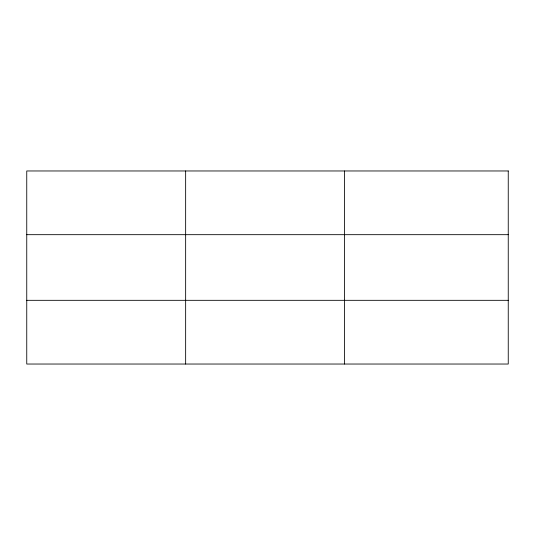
<?xml version="1.0" encoding="UTF-8"?>
<svg xmlns="http://www.w3.org/2000/svg" width="535" height="535" viewBox="0 0 535 535"><rect width="100%" height="100%" fill="white"/><g stroke="black" fill="none" stroke-linecap="round" stroke-linejoin="round"><path stroke-width="0.8" d="M185.645 364.034L185.645 170.966M344.54 364.034L344.54 170.966M26.75 234.678L508.25 234.678M26.75 300.322L508.25 300.322M508.25 170.966L508.25 364.034L26.75 364.034L26.75 170.966L508.25 170.966"/></g></svg>
